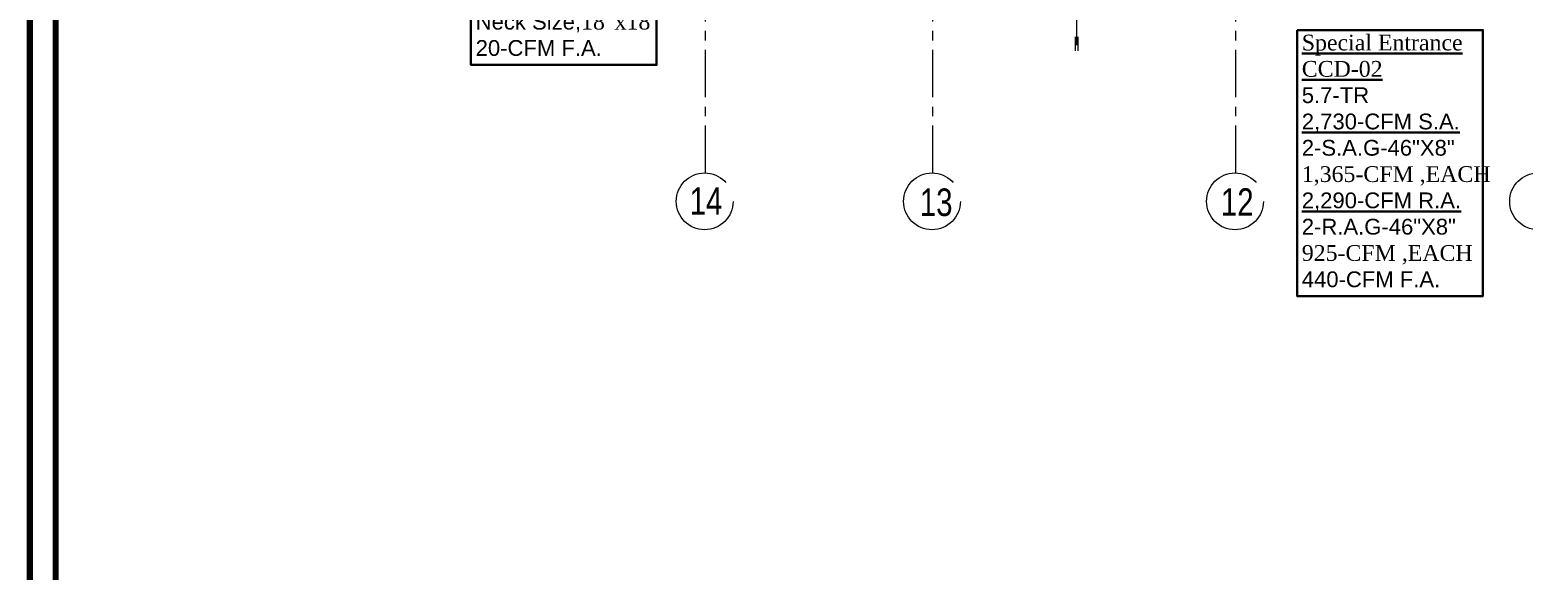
# Model space of a CAD drawing. Extents: x 847 to 949, y 444 to 823.
# Drawn here: x 847.35 to 871, y 785.13 to 793.69 of the extents above; entities that cross this region are included whole.
import ezdxf

# ---------------------------------------------------------------- set-up
doc = ezdxf.new("R2010")
doc.units = 0
doc.header["$MEASUREMENT"] = 0
doc.linetypes.add('CENTERX2', pattern=[4, 2.5, -0.5, 0.5, -0.5])
for name, color, linetype, lineweight in [('AC-TEXT', 15, 'CONTINUOUS', 30), ('axis', 1, 'CENTERX2', 5), ('hatch', 252, 'CONTINUOUS', 9), ('txt in circle', 11, 'CONTINUOUS', 13), ('UG-BORDER', 20, 'CONTINUOUS', 80)]:
    doc.layers.add(name, color=color, linetype=linetype, lineweight=lineweight)
doc.styles.add('AC', font='romans.shx', dxfattribs={"height": 0.2})
doc.styles.add('SOSA2', font='SOSA.shx', dxfattribs={"width": 0.8})

# ---------------------------------------------------------------- blocks, each defined once
blk = doc.blocks.new('A$C11ED6BD5')
at = {"layer": 'axis', "color": 0, "ltscale": 0.3}
for p, q in [((-57.05, -2.411), (-57.05, 0.25)), ((-53.45, -2.411), (-53.45, 0.25)), ((-48.65, -2.411), (-48.65, 0.25))]:
    blk.add_line(p, q, dxfattribs=at)
at = {"layer": 'axis', "color": 0}
for centre in [(-57.063, -2.861), (-53.463, -2.861), (-48.663, -2.861), (-43.863, -2.861)]:
    blk.add_circle(centre, 0.45, dxfattribs=at)
at = {"layer": 'txt in circle', "color": 0, "ltscale": 0.01, "char_height": 0.4355, "attachment_point": 5, "style": 'SOSA2'}
for s, insert in [('14', (-57.043, -2.856)), ('13', (-53.397, -2.878)), ('12', (-48.628, -2.872))]:
    blk.add_mtext(s, dxfattribs=dict(at, insert=insert))

msp = doc.modelspace()

# ---------------------------------------------------------------- linework, layer by layer
at = {"layer": 'AC-TEXT', "color": 7, "linetype": 'Continuous'}
for points in [[(854.337, 797.352), (857.277, 797.352), (857.277, 793.135), (854.337, 793.135)], [(867.423, 793.686), (870.365, 793.686), (870.365, 789.472), (867.423, 789.472)]]:
    msp.add_lwpolyline(points, close=True, dxfattribs=at)
at = {"layer": 'hatch', "color": 252, "linetype": 'Continuous'}
for p, q in [((863.928, 795.934), (863.928, 793.445)), ((863.908, 793.579), (863.908, 793.36)), ((863.948, 793.579), (863.948, 793.36))]:
    msp.add_line(p, q, dxfattribs=at)
at = {"layer": 'UG-BORDER'}
msp.add_line((847.351, 822.936), (847.351, 746.236), dxfattribs=at)
at = {"layer": 'UG-BORDER', "color": 7}
for p, q in [((847.351, 746.236), (847.351, 822.936)), ((847.755, 822.532), (847.755, 746.641))]:
    msp.add_line(p, q, dxfattribs=at)

# ---------------------------------------------------------------- block references
at = {"layer": 'axis', "color": 252}
msp.add_blockref('A$C11ED6BD5', (915.103, 793.834), dxfattribs=at)

# ---------------------------------------------------------------- texts
at = {"layer": 'AC-TEXT', "color": 7, "linetype": 'Continuous', "char_height": 0.25, "width": 6.18694, "attachment_point": 1, "style": 'AC'}
for s, insert in [('\\A1;{\\fTimes New Roman|b0|i0|c0|p18;\\L\\C85;Security \\PCCD-07\\P\\fArial|b0|i0|c0|p34;\\l\\C34;1.28-TR \\P\\pt0;\\L510-CFM S.A.\\l \\P\\ptz;S.C.D-Tile Size\\PNeck Size,\\fTimes New Roman|b0|i0|c0|p18;18"x18"\\P\\pt0;\\fArial|b0|i0|c0|p34;\\L490-CFM R.A.\\l \\P\\ptz;R.C.D-Tile Size\\PNeck Size,\\fTimes New Roman|b0|i0|c0|p18;18"x18"\\P\\fArial|b0|i0|c0|p34;20-CFM F.A.\\P\\P\\fTimes New Roman|b0|i0|c0|p18;  }', (854.412, 797.279)), ('\\A1;{\\fTimes New Roman|b0|i0|c0|p18;\\L\\C85;Special Entrance\\PCCD-02\\P\\fArial|b0|i0|c0|p34;\\l\\C34;5.7-TR \\P\\pt0;\\L2,730-CFM S.A.\\l \\P\\ptz;2-S.A.G-46"X8"\\fTimes New Roman|b0|i0|c0|p18;\\P1,365-CFM ,EACH\\P\\pt0;\\fArial|b0|i0|c0|p34;\\L2,290-CFM R.A.\\l \\P\\ptz;2-R.A.G-46"X8"\\fTimes New Roman|b0|i0|c0|p18;\\P925-CFM ,EACH\\fArial|b0|i0|c0|p34;\\P440-CFM F.A.\\P\\fTimes New Roman|b0|i0|c0|p18;  }', (867.497, 793.614))]:
    msp.add_mtext(s, dxfattribs=dict(at, insert=insert))

doc.saveas('drawing.dxf')
